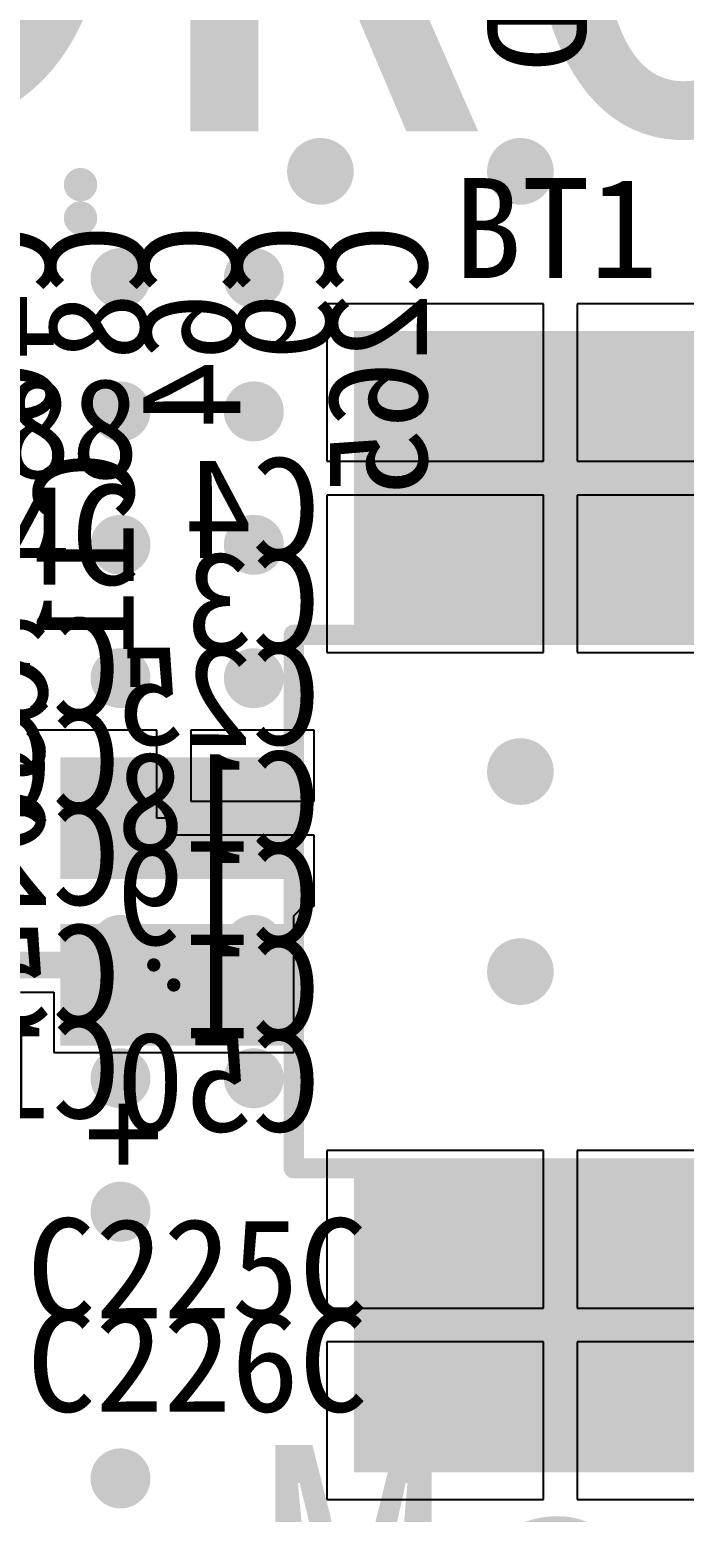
# Model space of a CAD drawing. Header units: millimetres. Extents: x 15 to 120, y 22 to 104.
# Drawn here: x 95.32 to 100.23, y 61.95 to 73.06 of the extents above; entities that cross this region are included whole.
import ezdxf

# ---------------------------------------------------------------- set-up
doc = ezdxf.new("R2010")
doc.units = ezdxf.units.MM
for name, color, linetype in [('BottomLayer', 5, 'Continuous'), ('BottomOverlay', 54, 'Continuous'), ('MultiLayer', 9, 'Continuous'), ('TopLayer', 1, 'Continuous'), ('TopOverlay', 2, 'Continuous'), ('TopPaste', 8, 'Continuous'), ('TopSolder', 216, 'Continuous')]:
    doc.layers.add(name, color=color, linetype=linetype)

msp = doc.modelspace()

# ---------------------------------------------------------------- linework, layer by layer
at = {"layer": 'BottomLayer', "const_width": 0.25}
for points in [[(97.375, 72, 1), (97.625, 72, 1)], [(98.875, 72, 1), (99.125, 72, 1)], [(98.875, 67.5, 1), (99.125, 67.5, 1)], [(98.875, 66, 1), (99.125, 66, 1)]]:
    msp.add_lwpolyline(points, format="xyb", close=True, dxfattribs=at)
at = {"layer": 'MultiLayer'}
for points, const_width in [([(97.375, 72, 1), (97.625, 72, 1)], 0.25), ([(98.875, 72, 1), (99.125, 72, 1)], 0.25), ([(95.638, 71.9, 1), (95.763, 71.9, 1)], 0.125), ([(95.638, 71.65, 1), (95.763, 71.65, 1)], 0.125), ([(95.888, 71.2, 1), (96.113, 71.2, 1)], 0.225), ([(96.888, 71.2, 1), (97.113, 71.2, 1)], 0.225), ([(97.862, 70.625, 1), (97.987, 70.625, 1)], 0.125), ([(98.112, 70.625, 1), (98.237, 70.625, 1)], 0.125), ([(95.888, 70.2, 1), (96.113, 70.2, 1)], 0.225), ([(96.888, 70.2, 1), (97.113, 70.2, 1)], 0.225), ([(98.888, 70.2, 1), (99.112, 70.2, 1)], 0.225), ([(95.888, 69.2, 1), (96.113, 69.2, 1)], 0.225), ([(96.888, 69.2, 1), (97.113, 69.2, 1)], 0.225), ([(98.888, 69.2, 1), (99.112, 69.2, 1)], 0.225), ([(95.888, 68.2, 1), (96.113, 68.2, 1)], 0.225), ([(96.888, 68.2, 1), (97.113, 68.2, 1)], 0.225), ([(98.875, 67.5, 1), (99.125, 67.5, 1)], 0.25), ([(95.888, 67.2, 1), (96.113, 67.2, 1)], 0.225), ([(96.888, 67.2, 1), (97.113, 67.2, 1)], 0.225), ([(95.888, 66.2, 1), (96.113, 66.2, 1)], 0.225), ([(96.888, 66.2, 1), (97.113, 66.2, 1)], 0.225), ([(98.875, 66, 1), (99.125, 66, 1)], 0.25), ([(95.888, 65.2, 1), (96.113, 65.2, 1)], 0.225), ([(96.888, 65.2, 1), (97.113, 65.2, 1)], 0.225), ([(95.888, 64.2, 1), (96.113, 64.2, 1)], 0.225), ([(97.888, 64.2, 1), (98.112, 64.2, 1)], 0.225), ([(97.862, 64.275, 1), (97.987, 64.275, 1)], 0.125), ([(98.112, 64.275, 1), (98.237, 64.275, 1)], 0.125), ([(99.888, 64.2, 1), (100.112, 64.2, 1)], 0.225), ([(95.888, 62.2, 1), (96.113, 62.2, 1)], 0.225)]:
    msp.add_lwpolyline(points, format="xyb", close=True, dxfattribs=dict(at, const_width=const_width))
at = {"layer": 'TopLayer'}
for p, q in [((99.173, 71.008), (97.547, 71.008)), ((97.547, 71.008), (97.547, 69.827)), ((99.173, 69.827), (99.173, 71.008)), ((101.052, 71.008), (99.427, 71.008)), ((99.427, 71.008), (99.427, 69.827)), ((97.547, 69.827), (99.173, 69.827)), ((99.427, 69.827), (101.052, 69.827)), ((99.173, 69.573), (97.547, 69.573)), ((97.547, 69.573), (97.547, 68.392)), ((99.173, 68.392), (99.173, 69.573)), ((101.052, 69.573), (99.427, 69.573)), ((99.427, 69.573), (99.427, 68.392)), ((97.547, 68.392), (99.173, 68.392)), ((99.427, 68.392), (101.052, 68.392)), ((96.273, 67.811), (95.346, 67.811)), ((95.346, 67.811), (95.346, 67.254)), ((96.273, 67.15), (96.273, 67.811)), ((97.454, 67.811), (96.527, 67.811)), ((96.527, 67.811), (96.527, 67.277)), ((97.454, 67.277), (97.454, 67.811)), ((96.527, 67.277), (97.454, 67.277)), ((95.346, 67.254), (95.127, 67.254)), ((96.4, 67.15), (96.273, 67.15)), ((96.4, 67.023), (96.4, 67.15)), ((97.454, 67.023), (96.4, 67.023)), ((97.454, 66.49), (97.454, 67.023)), ((97.3, 66.419), (97.371, 66.49)), ((97.371, 66.49), (97.454, 66.49)), ((97.3, 66.406), (97.3, 66.419)), ((97.3, 65.394), (97.3, 66.406)), ((97.3, 66.406), (97.3, 66.406)), ((95.25, 65.846), (95.5, 65.846)), ((95.5, 65.846), (95.5, 65.394)), ((95.5, 65.394), (97.3, 65.394)), ((99.173, 64.658), (97.547, 64.658)), ((97.547, 64.658), (97.547, 63.477)), ((99.173, 63.477), (99.173, 64.658)), ((101.052, 64.658), (99.427, 64.658)), ((99.427, 64.658), (99.427, 63.477)), ((97.547, 63.477), (99.173, 63.477)), ((99.427, 63.477), (101.052, 63.477)), ((99.173, 63.223), (97.547, 63.223)), ((97.547, 63.223), (97.547, 62.042)), ((99.173, 62.042), (99.173, 63.223)), ((101.052, 63.223), (99.427, 63.223)), ((99.427, 63.223), (99.427, 62.042)), ((97.547, 62.042), (99.173, 62.042)), ((99.427, 62.042), (101.052, 62.042))]:
    msp.add_line(p, q, dxfattribs=at)
for points, const_width in [([(97.375, 72, 1), (97.625, 72, 1)], 0.25), ([(98.875, 72, 1), (99.125, 72, 1)], 0.25), ([(97.862, 70.625, 1), (97.987, 70.625, 1)], 0.125), ([(98.112, 70.625, 1), (98.237, 70.625, 1)], 0.125), ([(98.875, 67.5, 1), (99.125, 67.5, 1)], 0.25), ([(96.2, 66.05, 1), (96.3, 66.05, 1)], 0.1), ([(98.875, 66, 1), (99.125, 66, 1)], 0.25), ([(96.225, 66.05, 1), (96.275, 66.05, 1)], 0.05), ([(96.375, 65.9, 1), (96.425, 65.9, 1)], 0.05), ([(97.862, 64.275, 1), (97.987, 64.275, 1)], 0.125), ([(98.112, 64.275, 1), (98.237, 64.275, 1)], 0.125)]:
    msp.add_lwpolyline(points, format="xyb", close=True, dxfattribs=dict(at, const_width=const_width))
for points, const_width in [([(95, 66.05), (96.25, 66.05)], 0.2), ([(96.25, 66.05), (96.4, 65.9)], 0.1)]:
    msp.add_lwpolyline(points, dxfattribs=dict(at, const_width=const_width))
for points in [[(100.798, 70.754), (97.801, 70.754), (100.798, 68.646), (97.801, 68.646)], [(97.2, 67.557), (95.6, 67.557), (97.2, 66.744), (95.6, 66.744)], [(97.2, 66.306), (95.6, 66.306), (97.2, 65.494), (95.6, 65.494)], [(100.798, 64.404), (97.801, 64.404), (100.798, 62.296), (97.801, 62.296)]]:
    msp.add_solid(points, dxfattribs=at)
at = {"layer": 'TopOverlay', "const_width": 0.152}
for points in [[(97.3, 64.525), (97.3, 68.525)], [(97.3, 68.525), (101.4, 68.525)], [(97.3, 64.525), (101.4, 64.525)]]:
    msp.add_lwpolyline(points, dxfattribs=at)
at = {"layer": 'TopOverlay', "const_width": 0.0762}
for points in [[(97.262, 68.525, 1), (97.338, 68.525, 1)], [(97.262, 68.525, 1), (97.338, 68.525, 1)], [(97.262, 64.525, 1), (97.338, 64.525, 1)], [(97.262, 64.525, 1), (97.338, 64.525, 1)]]:
    msp.add_lwpolyline(points, format="xyb", close=True, dxfattribs=at)
at = {"layer": 'TopPaste'}
for points in [[(100.798, 70.754), (97.801, 70.754), (100.798, 68.646), (97.801, 68.646)], [(100.798, 70.754), (97.801, 70.754), (100.798, 68.646), (97.801, 68.646)], [(97.2, 67.557), (95.6, 67.557), (97.2, 66.744), (95.6, 66.744)], [(97.2, 67.557), (95.6, 67.557), (97.2, 66.744), (95.6, 66.744)], [(97.2, 66.306), (95.6, 66.306), (97.2, 65.494), (95.6, 65.494)], [(97.2, 66.306), (95.6, 66.306), (97.2, 65.494), (95.6, 65.494)], [(100.798, 64.404), (97.801, 64.404), (100.798, 62.296), (97.801, 62.296)], [(100.798, 64.404), (97.801, 64.404), (100.798, 62.296), (97.801, 62.296)]]:
    msp.add_solid(points, dxfattribs=at)
at = {"layer": 'TopSolder'}
for points in [[(100.848, 70.804), (97.751, 70.804), (100.848, 68.596), (97.751, 68.596)], [(100.848, 70.804), (97.751, 70.804), (100.848, 68.596), (97.751, 68.596)], [(97.25, 67.607), (95.55, 67.607), (97.25, 66.694), (95.55, 66.694)], [(97.25, 67.607), (95.55, 67.607), (97.25, 66.694), (95.55, 66.694)], [(97.25, 66.356), (95.55, 66.356), (97.25, 65.444), (95.55, 65.444)], [(97.25, 66.356), (95.55, 66.356), (97.25, 65.444), (95.55, 65.444)], [(100.848, 64.454), (97.751, 64.454), (100.848, 62.246), (97.751, 62.246)], [(100.848, 64.454), (97.751, 64.454), (100.848, 62.246), (97.751, 62.246)]]:
    msp.add_solid(points, dxfattribs=at)

# ---------------------------------------------------------------- texts
at = {"layer": 'BottomOverlay', "text_generation_flag": 2}
for s, rotation, p in [('R100D', 90, (99.5, 75.3)), ('C40', 90, (95.5, 71.6)), ('C8', 90, (96.2, 71.6)), ('C64', 90, (96.9, 71.6)), ('C9', 90, (97.6, 71.6)), ('C265', 90, (98.3, 71.6)), ('C11', 90, (96.1, 69.9)), ('C4', 360, (97.5, 69.1)), ('C3', 360, (97.5, 68.4)), ('C38', 360, (96, 67.9)), ('C25', 360, (97.5, 67.7)), ('C63', 360, (96, 67.2)), ('C18', 360, (97.5, 66.9)), ('C2', 360, (96, 66.5)), ('C19', 360, (97.5, 66.2)), ('C58', 360, (96, 65.6)), ('C1', 360, (97.5, 65.5)), ('C17', 360, (96, 64.9)), ('C50', 360, (97.5, 64.8))]:
    msp.add_text(s, height=0.75, rotation=rotation, dxfattribs=at).set_placement(p)
at = {"layer": 'TopOverlay'}
for s, height, p in [('ODROID-XU', 4, (90.7, 72.3)), ('Made In Korea', 2.2, (97, 60.25))]:
    msp.add_text(s, height=height, dxfattribs=at).set_placement(p)
for s, rotation, p in [('BT1', 360, (98.5, 71.2)), ('C288', 360, (94.1, 69.7)), ('R74C', 360, (94.1, 68.9)), ('-', 90, (96.4, 68.025)), ('C39', 270, (94.7, 68.4)), ('+', 90, (96.4, 64.525)), ('C225C', 360, (95.3, 63.4)), ('C226C', 360, (95.3, 62.7))]:
    msp.add_text(s, height=0.75, rotation=rotation, dxfattribs=at).set_placement(p)

doc.saveas('drawing.dxf')
